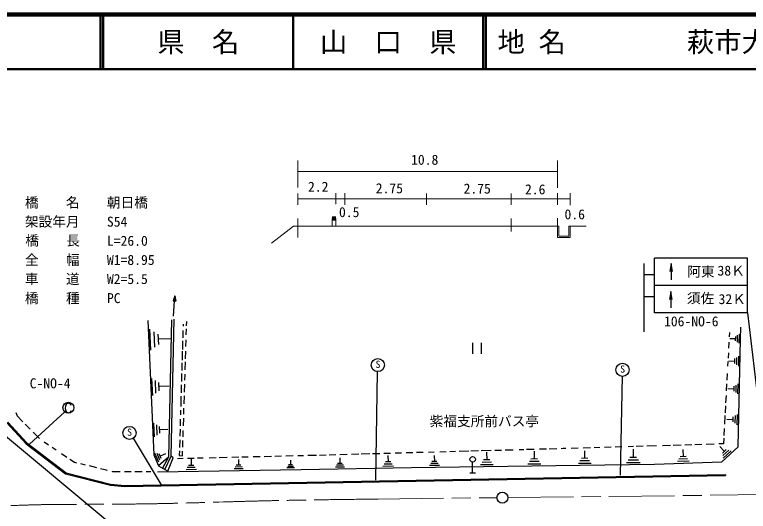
# Model space of a CAD drawing. Units: millimetres, scale not verified. Extents: x 40000 to 680000, y 20000 to 380000.
# Drawn here: x 282036 to 416255, y 289073 to 380000 of the extents above; entities that cross this region are included whole.
import ezdxf
from ezdxf.enums import TextEntityAlignment as Align

# ---------------------------------------------------------------- set-up
doc = ezdxf.new("R2010")
doc.units = ezdxf.units.MM
doc.header["$LTSCALE"] = 1000
doc.linetypes.add('CHAIN', pattern=[18.5, 12, -1.5, 3.5, -1.5])
for name, color, linetype, lineweight in [('M-BGD', 7, 'Continuous', 25), ('M-BGD-RSTR', 7, 'Continuous', 13), ('M-BMK', 2, 'CHAIN', 13), ('M-BMK-SRVR', 3, 'Continuous', 25), ('M-STR-STRC', 7, 'Continuous', 25), ('M-TTL', 2, 'Continuous', 140), ('M-TTL-LINE', 7, 'Continuous', 50), ('M-TTL-TXT', 7, 'Continuous', 13)]:
    doc.layers.add(name, color=color, linetype=linetype, lineweight=lineweight)
doc.layers.add('M-STR-HTXT', color=7, linetype='Continuous')
doc.layers.add('M-STR-STR1', color=1, linetype='Continuous')
doc.styles.add('ＭＳ ゴシック', font='')
doc.styles.get('ＭＳ ゴシック').set_extended_font_data('MS Gothic')

# ---------------------------------------------------------------- blocks, each defined once
blk = doc.blocks.new('open_arrow')
at = {"color": 0, "linetype": 'Continuous', "lineweight": -2}
blk.add_lwpolyline([(7.5, 1.25), (0, 0), (7.5, -1.25)], dxfattribs=at)

msp = doc.modelspace()

# ---------------------------------------------------------------- linework, layer by layer
at = {"layer": 'M-BGD'}
for p, q in [((311328, 328553), (311014, 327604)), ((311014, 327604), (311531, 327574)), ((311019, 327620), (311527, 327590)), ((311035, 327669), (311517, 327641)), ((311052, 327718), (311506, 327692)), ((311068, 327767), (311496, 327742)), ((311084, 327816), (311486, 327793)), ((311101, 327865), (311475, 327844)), ((311111, 324804), (311328, 328553)), ((311117, 327915), (311465, 327894)), ((311133, 327964), (311454, 327945)), ((311149, 328013), (311444, 327996)), ((311166, 328062), (311433, 328047)), ((311182, 328111), (311423, 328097)), ((311198, 328160), (311412, 328148)), ((311214, 328209), (311402, 328199)), ((311231, 328259), (311391, 328249)), ((311247, 328308), (311381, 328300)), ((311263, 328357), (311370, 328351)), ((311279, 328406), (311360, 328401)), ((311296, 328455), (311349, 328452)), ((311312, 328504), (311339, 328503)), ((311328, 328553), (311531, 327574)), ((306384, 323989), (307471, 299430)), ((310731, 324152), (310187, 298996)), ((310676, 299159), (311220, 324261)), ((313478, 323062), (313502, 323826)), ((306921, 318599), (306751, 322399)), ((312816, 322178), (312775, 320808)), ((312850, 323337), (312840, 322992)), ((313426, 321365), (313460, 322465)), ((414853, 320576), (414902, 322817)), ((307661, 319109), (307531, 321959)), ((308401, 319619), (308311, 321519)), ((412807, 321843), (412761, 321003)), ((413891, 321109), (413871, 320269)), ((414231, 321309), (414201, 320059)), ((414571, 321509), (414531, 319839)), ((310631, 320669), (308361, 320569)), ((312759, 320262), (312713, 318694)), ((313361, 319259), (313397, 320442)), ((365881, 317900), (365881, 319900)), ((367381, 319900), (367381, 317900)), ((412709, 320072), (412648, 318947)), ((412881, 320709), (413881, 320689)), ((414366, 300891), (414853, 320576)), ((312705, 318424), (312657, 316759)), ((313290, 316973), (313334, 318386)), ((412602, 318118), (412548, 317139)), ((413751, 317029), (413731, 316139)), ((414111, 317249), (414081, 315909)), ((414471, 317459), (414431, 315679)), ((312642, 316269), (312601, 314859)), ((313228, 314959), (313273, 316430)), ((412514, 316507), (412466, 315646)), ((412671, 316609), (413741, 316589)), ((312585, 314316), (312542, 312847)), ((313169, 313058), (313204, 314199)), ((412391, 314281), (412326, 313091)), ((307291, 310309), (307151, 313409)), ((307891, 310729), (307791, 313049)), ((308491, 311139), (308421, 312689)), ((310321, 311999), (308461, 311919)), ((312524, 312250), (312481, 310784)), ((313101, 310876), (313147, 312349)), ((412289, 312408), (412219, 311143)), ((412531, 311539), (413611, 311509)), ((413621, 311959), (413601, 311059)), ((413991, 312179), (413951, 310829)), ((414351, 312389), (414301, 310599)), ((300180, 286274), (270365, 311123)), ((312462, 310131), (312408, 308284)), ((313036, 308761), (313081, 310223)), ((412171, 310263), (412097, 308915)), ((312387, 307578), (312363, 306764)), ((312977, 306859), (313011, 307945)), ((412067, 308362), (411997, 307095)), ((282272, 307150), (282466, 306543)), ((282466, 306543), (283511, 305485)), ((312912, 304741), (312956, 306154)), ((411970, 306609), (411882, 305004)), ((413451, 306359), (413431, 305429)), ((413831, 306589), (413801, 305189)), ((414211, 306809), (414161, 304939)), ((280609, 305284), (284143, 301455)), ((280785, 305389), (284279, 301604)), ((283971, 305020), (284866, 304115)), ((307631, 302689), (307511, 305189)), ((308121, 303029), (308031, 304899)), ((312339, 305948), (312303, 304699)), ((412321, 305919), (413441, 305899)), ((285422, 303551), (286559, 302401)), ((308601, 303359), (308541, 304609)), ((310071, 304049), (308571, 303989)), ((312285, 304102), (312249, 302852)), ((312849, 302696), (312885, 303871)), ((411841, 304250), (411771, 302969)), ((312228, 302144), (312186, 300735)), ((312791, 300821), (312829, 302045)), ((411744, 302483), (411686, 301427)), ((284143, 301455), (291346, 295948)), ((284279, 301604), (291435, 296131)), ((287404, 301827), (288242, 301257)), ((288901, 300810), (289615, 300324)), ((387380, 300700), (386066, 300661)), ((389080, 300751), (388062, 300721)), ((391132, 300812), (389958, 300777)), ((393135, 300872), (391909, 300836)), ((395228, 300935), (394302, 300907)), ((397031, 300989), (395715, 300949)), ((399464, 301061), (397664, 301008)), ((401998, 301137), (400535, 301093)), ((403947, 301196), (402486, 301152)), ((405896, 301254), (404630, 301216)), ((407748, 301309), (406481, 301271)), ((409988, 301376), (408527, 301332)), ((411686, 301427), (410864, 301402)), ((411071, 300919), (411861, 300059)), ((411394, 298162), (414366, 300891)), ((290632, 299633), (291577, 298991)), ((307471, 299430), (308342, 297429)), ((308381, 298089), (307681, 299709)), ((308621, 298429), (308091, 299649)), ((308851, 298769), (308501, 299579)), ((309651, 299599), (308681, 299179)), ((312169, 300136), (312143, 299267)), ((312741, 299213), (312769, 300113)), ((337250, 299310), (336259, 299283)), ((339003, 299358), (337785, 299325)), ((340804, 299408), (339587, 299374)), ((342850, 299464), (341534, 299428)), ((344989, 299523), (343679, 299487)), ((346983, 299578), (345427, 299535)), ((348820, 299628), (347469, 299591)), ((350799, 299683), (349600, 299650)), ((350331, 299319), (350351, 298119)), ((352798, 299738), (351675, 299707)), ((354889, 299795), (353628, 299760)), ((356786, 299847), (355572, 299814)), ((358785, 299902), (357760, 299874)), ((358801, 299319), (358821, 298179)), ((360980, 299962), (359809, 299930)), ((362677, 300009), (361662, 299981)), ((365113, 300076), (363363, 300028)), ((366920, 300126), (365505, 300087)), ((369212, 300189), (367360, 300138)), ((368381, 299879), (368401, 298509)), ((371111, 300241), (369893, 300207)), ((373258, 300300), (371798, 300260)), ((375158, 300352), (374326, 300329)), ((377101, 300406), (375643, 300365)), ((377061, 300089), (377091, 298659)), ((379346, 300467), (378075, 300432)), ((381193, 300518), (379833, 300481)), ((382353, 300550), (382024, 300541)), ((382853, 300565), (382353, 300550)), ((385143, 300633), (383874, 300595)), ((386291, 300159), (386311, 298769)), ((395181, 300439), (395201, 298959)), ((404271, 300369), (404321, 299069)), ((412221, 300389), (411501, 299729)), ((412671, 300269), (411591, 299279)), ((413111, 300139), (411671, 298829)), ((292125, 298632), (292990, 298065)), ((292990, 298065), (293347, 297980)), ((310187, 298996), (308342, 297429)), ((310187, 298996), (309108, 296991)), ((309534, 296747), (310676, 299159)), ((310083, 296432), (311010, 298888)), ((311010, 298888), (310676, 299159)), ((312858, 298723), (311847, 298698)), ((312143, 299267), (312741, 299213)), ((314893, 298771), (313636, 298741)), ((314311, 298629), (314331, 297479)), ((316547, 298811), (315480, 298785)), ((318928, 298868), (317617, 298836)), ((320922, 298916), (319464, 298881)), ((323025, 298966), (321750, 298935)), ((322981, 298559), (323001, 297539)), ((324731, 299007), (323608, 298980)), ((326924, 299059), (325655, 299029)), ((329014, 299109), (327654, 299077)), ((330863, 299154), (329647, 299125)), ((332957, 299204), (331643, 299172)), ((332491, 298419), (332501, 297579)), ((334859, 299249), (333834, 299225)), ((336259, 299283), (335638, 299268)), ((341521, 298839), (341541, 297839)), ((350851, 298129), (349851, 298109)), ((359271, 298179), (358361, 298169)), ((365824, 296096), (365824, 298096)), ((369271, 298059), (367551, 298039)), ((368971, 298509), (367831, 298499)), ((377981, 298199), (376201, 298169)), ((377681, 298669), (376491, 298649)), ((387191, 298319), (385451, 298299)), ((386891, 298779), (385731, 298759)), ((396451, 297979), (393981, 297949)), ((396141, 298469), (394281, 298449)), ((395821, 298959), (394581, 298949)), ((399115, 297724), (411394, 298162)), ((405431, 298249), (403271, 298169)), ((405151, 298669), (403531, 298609)), ((404861, 299089), (403781, 299049)), ((294050, 297814), (294949, 297601)), ((295649, 297435), (297004, 297114)), ((297764, 296934), (298545, 296749)), ((298545, 296749), (298984, 296628)), ((308144, 296311), (334456, 296749)), ((308342, 297429), (310083, 296432)), ((315301, 296729), (313381, 296699)), ((315061, 297109), (313621, 297089)), ((314811, 297489), (313851, 297469)), ((323861, 296869), (322161, 296839)), ((323641, 297209), (322371, 297189)), ((323421, 297549), (322571, 297529)), ((333211, 297029), (331811, 297009)), ((333031, 297309), (331981, 297289)), ((332851, 297579), (332151, 297569)), ((334456, 296749), (354628, 297090)), ((342381, 297179), (340711, 297159)), ((342171, 297509), (340921, 297499)), ((341951, 297839), (341121, 297829)), ((351361, 297339), (349361, 297299)), ((351111, 297739), (349611, 297709)), ((354628, 297090), (385423, 297529)), ((359731, 297459), (357921, 297439)), ((359501, 297819), (358141, 297809)), ((369561, 297599), (367271, 297569)), ((378281, 297729), (375901, 297689)), ((387481, 297859), (385161, 297829)), ((385423, 297529), (399115, 297724)), ((291346, 295948), (299560, 293849)), ((291435, 296131), (299594, 294047)), ((299803, 296402), (299958, 296359)), ((299958, 296359), (301322, 296359)), ((302102, 296359), (303369, 296359)), ((302207, 293609), (412094, 295634)), ((302214, 293809), (412090, 295834)), ((304002, 296359), (305367, 296359)), ((306097, 296359), (306975, 296359)), ((365324, 296096), (366324, 296096)), ((412090, 295834), (412094, 295634)), ((299594, 294047), (302214, 293809)), ((299560, 293849), (302207, 293609))]:
    msp.add_line(p, q, dxfattribs=at)
msp.add_circle((365824, 298596), 500, dxfattribs=at)
at = {"layer": 'M-BGD-RSTR'}
for p, q in [((333862, 353293), (333862, 348335)), ((381358, 353314), (381358, 348322)), ((333862, 351290), (381358, 351290)), ((333862, 347281), (333862, 345163)), ((333862, 346290), (383672, 346290)), ((340767, 347303), (340767, 345282)), ((342456, 347303), (342456, 345213)), ((357394, 347288), (357394, 345198)), ((372851, 347290), (372851, 345213)), ((381358, 347300), (381358, 345212)), ((383672, 347338), (383672, 345141)), ((333862, 342677), (333862, 339232)), ((340148, 342677), (340148, 341290)), ((340767, 342677), (340767, 341290)), ((372851, 342677), (372851, 340290)), ((381358, 342740), (381358, 339250)), ((329015, 338156), (333031, 341290)), ((333031, 341290), (381587, 341290)), ((381587, 341289), (381587, 339490)), ((383437, 341290), (383672, 341290)), ((383437, 341289), (383437, 339474)), ((383672, 341296), (383672, 339231)), ((383672, 341285), (386599, 341285)), ((381358, 339186), (383672, 339186)), ((381587, 339444), (383437, 339444))]:
    msp.add_line(p, q, dxfattribs=at)
at = {"layer": 'M-BMK'}
for p, q in [((372260, 291592), (470249, 292714)), ((348506, 291320), (370251, 291569))]:
    msp.add_line(p, q, dxfattribs=at)
msp.add_open_spline([(281361, 290124), (283523, 290202), (285686, 290279), (287849, 290313), (288210, 290318), (288571, 290323), (288932, 290327), (289293, 290331), (289654, 290334), (290015, 290337), (292180, 290355), (294346, 290353), (296511, 290359), (301555, 290373), (306599, 290432), (311642, 290551), (316215, 290659), (320788, 290817), (325361, 290936), (333074, 291137), (340790, 291228), (348506, 291320)], degree=3, knots=[0, 0, 0, 0, 1, 1, 1, 2, 2, 2, 3, 3, 3, 4, 4, 4, 5, 5, 5, 6, 6, 6, 7, 7, 7, 7], dxfattribs=at)
at = {"layer": 'M-BMK-SRVR'}
msp.add_circle((371261, 291574), 1000, dxfattribs=at)
msp.add_circle((371261, 291574), 1000, dxfattribs=at)
at = {"layer": 'M-STR-STRC'}
for p, q in [((397117, 334430), (397117, 321927)), ((399117, 330430), (399117, 335430)), ((416117, 335430), (399117, 335430)), ((402117, 334430), (402117, 331430)), ((416117, 330430), (416117, 335430)), ((397129, 332430), (399117, 332430)), ((416117, 330430), (399117, 330430)), ((399117, 325430), (399117, 330430)), ((416117, 325430), (416117, 330430)), ((402089, 329332), (402089, 326332)), ((397129, 328430), (399117, 328430)), ((416117, 325430), (399117, 325430)), ((416117, 325430), (419611, 295646)), ((348343, 314604), (348066, 294762)), ((393162, 313816), (392803, 295723)), ((291224, 307265), (284776, 301363)), ((303727, 302438), (308853, 293922))]:
    msp.add_line(p, q, dxfattribs=at)
for centre, radius in [((348483, 315846), 1200), ((393244, 314980), 1200), ((291861, 308036), 1000), ((303036, 303432), 1200)]:
    msp.add_circle(centre, radius, dxfattribs=at)
for centre, radius, start, end in [((291869, 308349), 499, 10.09099, 144.85137), ((292411, 307986), 1151, 145.6197, 214.38045), ((291869, 307624), 499, 215.14878, 349.90886)]:
    msp.add_arc(centre, radius, start, end, dxfattribs=at)
at = {"layer": 'M-TTL'}
for p, q in [((680000, 380000), (40000, 380000)), ((340148, 342677), (340767, 342677))]:
    msp.add_line(p, q, dxfattribs=at)
at = {"layer": 'M-TTL-LINE'}
for p, q in [((297750, 380000), (297750, 370000)), ((298250, 380000), (298250, 370000)), ((333000, 380000), (333000, 370000)), ((367750, 380000), (367750, 370000)), ((368250, 380000), (368250, 370000)), ((40000, 370000), (680000, 370000))]:
    msp.add_line(p, q, dxfattribs=at)

# ---------------------------------------------------------------- block references
at = {"layer": 'M-STR-STRC', "xscale": 193, "yscale": 193, "rotation": 270}
for p in [(402117, 334430), (402089, 329332)]:
    msp.add_blockref('open_arrow', p, dxfattribs=at)

# ---------------------------------------------------------------- texts
at = {"layer": 'M-BGD-RSTR', "style": 'ＭＳ ゴシック'}
for s, p in [('10.8', (354552, 351974)), ('2.2', (335697, 347033)), ('2.75', (348094, 346754)), ('2.75', (364163, 346694)), ('2.6', (375398, 346556)), ('0.5', (341367, 342387)), ('0.6', (382628, 341978))]:
    msp.add_text(s, height=1833, dxfattribs=at).set_placement(p, align=Align.BOTTOM_LEFT)
at = {"layer": 'M-STR-HTXT', "style": 'ＭＳ ゴシック'}
msp.add_text('紫福支所前バス亭', height=1833, dxfattribs=at).set_placement((357967, 305571), align=Align.MIDDLE_LEFT)
at = {"layer": 'M-STR-STR1', "style": 'ＭＳ ゴシック'}
for s, p in [('橋\u3000\u3000名', (283913, 344141)), ('朝日橋', (298913, 344141)), ('架設年月', (283913, 340641)), ('S54', (298913, 340641)), ('橋\u3000  長', (283981, 337193)), ('L=26.0', (298913, 337141)), ('全\u3000\u3000幅', (283913, 333641)), ('W1=8.95', (298913, 333641)), ('車\u3000\u3000道', (283913, 330141)), ('W2=5.5', (298913, 330141)), ('橋\u3000\u3000種', (283913, 326641)), ('PC', (298913, 326641))]:
    msp.add_text(s, height=1833, dxfattribs=at).set_placement(p, align=Align.BOTTOM_LEFT)
at = {"layer": 'M-STR-STRC', "style": 'ＭＳ ゴシック'}
for s, height, p in [('阿東', 1833, (405099, 331487)), ('38Ｋ', 1833, (410617, 331680)), ('須佐', 1833, (405019, 326631)), ('32Ｋ', 1833, (410813, 326464)), ('106-NO-6', 1833, (400830, 322391)), ('S', 1320, (348049, 314929)), ('S', 1320, (392810, 314063)), ('C-NO-4', 1833, (284782, 311046)), ('S', 1320, (302602, 302515))]:
    msp.add_text(s, height=height, dxfattribs=at).set_placement(p, align=Align.BOTTOM_LEFT)
at = {"layer": 'M-TTL-TXT', "style": 'ＭＳ ゴシック'}
for s, p in [('県\u3000名', (315625, 375000)), ('山\u3000口\u3000県', (350375, 375000))]:
    msp.add_text(s, height=3666, dxfattribs=at).set_placement(p, align=Align.MIDDLE_CENTER)
for s, p in [('地 名', (370380, 375000)), ('萩市大字紫福', (405024, 375000))]:
    msp.add_text(s, height=3666, dxfattribs=at).set_placement(p, align=Align.MIDDLE_LEFT)

doc.saveas('drawing.dxf')
